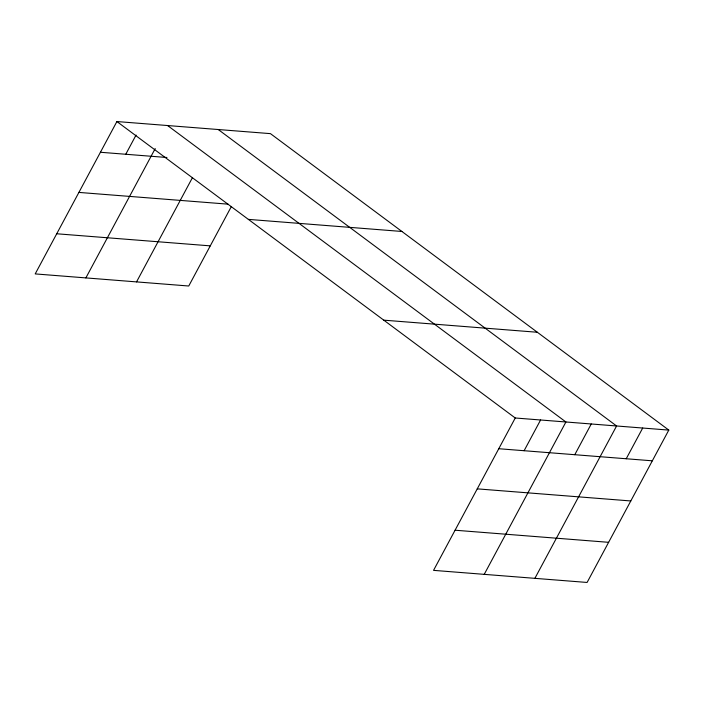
<?xml version="1.0" encoding="UTF-8"?>
<svg xmlns="http://www.w3.org/2000/svg" width="704" height="704" viewBox="0 0 704 704"><rect width="100%" height="100%" fill="white"/><g stroke="black" fill="none" stroke-linecap="round" stroke-linejoin="round"><path stroke-width="1.06" d="M668.8 430.091L515.249 417.991L433.55 570.363L587.101 582.454L668.8 430.091L270.45 133.637L116.899 121.546L35.2 273.909L188.751 286.009L231.414 206.43M125.761 154.264L136.057 135.062M85.87 277.904L155.214 148.579M136.541 281.89L192.544 177.452M524.11 450.718L540.584 419.989M484.22 574.358L565.919 421.986L167.57 125.532M574.781 454.705L591.254 423.984M534.89 578.345L616.59 425.973L218.24 129.527M626.226 458.753L642.699 428.032M100.426 152.266L166.927 157.502M78.901 192.412L228.096 204.16M248.354 219.375L401.905 231.466M56.725 233.772L210.276 245.863M383.794 320.162L537.346 332.262M498.775 448.721L652.326 460.812M477.25 488.858L630.802 500.958M455.074 530.218L608.626 542.318M116.899 121.546L515.249 417.991"/></g></svg>
